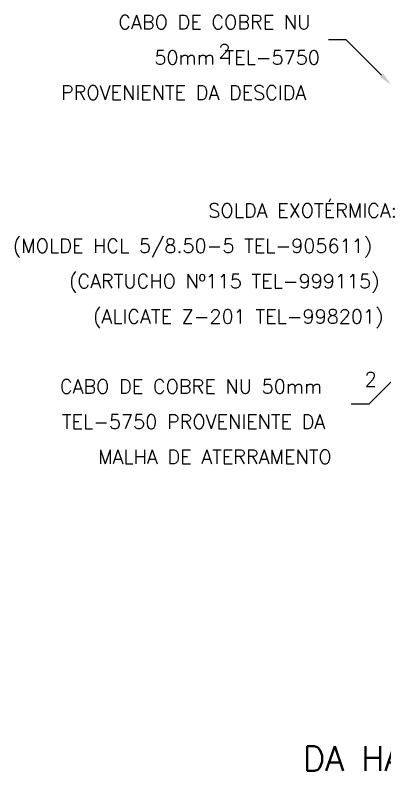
# Model space of a CAD drawing. Header units: millimetres. Extents: x -6627.7 to -6613.9, y -4619 to -4608.
# Drawn here: x -6627.7 to -6622.46, y -4618.99 to -4608.27 of the extents above; entities that cross this region are included whole.
import ezdxf
from ezdxf.enums import TextEntityAlignment as Align

# ---------------------------------------------------------------- set-up
doc = ezdxf.new("R2010")
doc.units = ezdxf.units.MM
doc.header["$LTSCALE"] = 10
doc.layers.add('Termotécnica', color=7, linetype='Continuous')
doc.styles.add('r140', font='romans.shx')
doc.styles.add('r80', font='romans.shx')

msp = doc.modelspace()

# ---------------------------------------------------------------- linework, layer by layer
at = {"layer": 'Termotécnica', "color": 2}
for p, q in [((-6623.006, -4608.62), (-6623.256, -4608.62)), ((-6623.006, -4608.62), (-6622.506, -4609.12)), ((-6622.685, -4613.787), (-6622.185, -4613.287)), ((-6622.685, -4613.787), (-6622.935, -4613.787))]:
    msp.add_line(p, q, dxfattribs=at)
msp.add_solid([(-6622.482, -4609.096), (-6622.53, -4609.143), (-6622.365, -4609.262)], dxfattribs=at)

# ---------------------------------------------------------------- texts
at = {"layer": 'Termotécnica', "color": 2, "style": 'r80'}
for s, p in [('CABO DE COBRE NU ', (-6626.238, -4608.371)), ('2', (-6624.817, -4608.782)), ('50mm TEL-5750 ', (-6625.727, -4608.87)), ('PROVENIENTE DA DESCIDA', (-6627.052, -4609.37)), ('SOLDA EXOTÉRMICA: ', (-6624.962, -4611.042)), ('(MOLDE HCL 5/8.50-5 TEL-905611) ', (-6627.737, -4611.542)), ('(CARTUCHO Nº115 TEL-999115) ', (-6626.939, -4612.042)), ('(ALICATE Z-201 TEL-998201)', (-6626.599, -4612.543)), ('2', (-6622.744, -4613.435)), ('CABO DE COBRE NU 50mm ', (-6627.068, -4613.536)), ('TEL-5750 PROVENIENTE DA', (-6627.04, -4614.036)), ('MALHA DE ATERRAMENTO', (-6626.528, -4614.535))]:
    msp.add_text(s, height=0.2, dxfattribs=at).set_placement(p, align=Align.MIDDLE_LEFT)
at = {"layer": 'Termotécnica', "color": 5, "style": 'r140'}
msp.add_text('DA HASTE DE ATERRAMENTO', height=0.35, dxfattribs=at).set_placement((-6620.333, -4619.092), align=Align.BOTTOM_CENTER)

doc.saveas('drawing.dxf')
